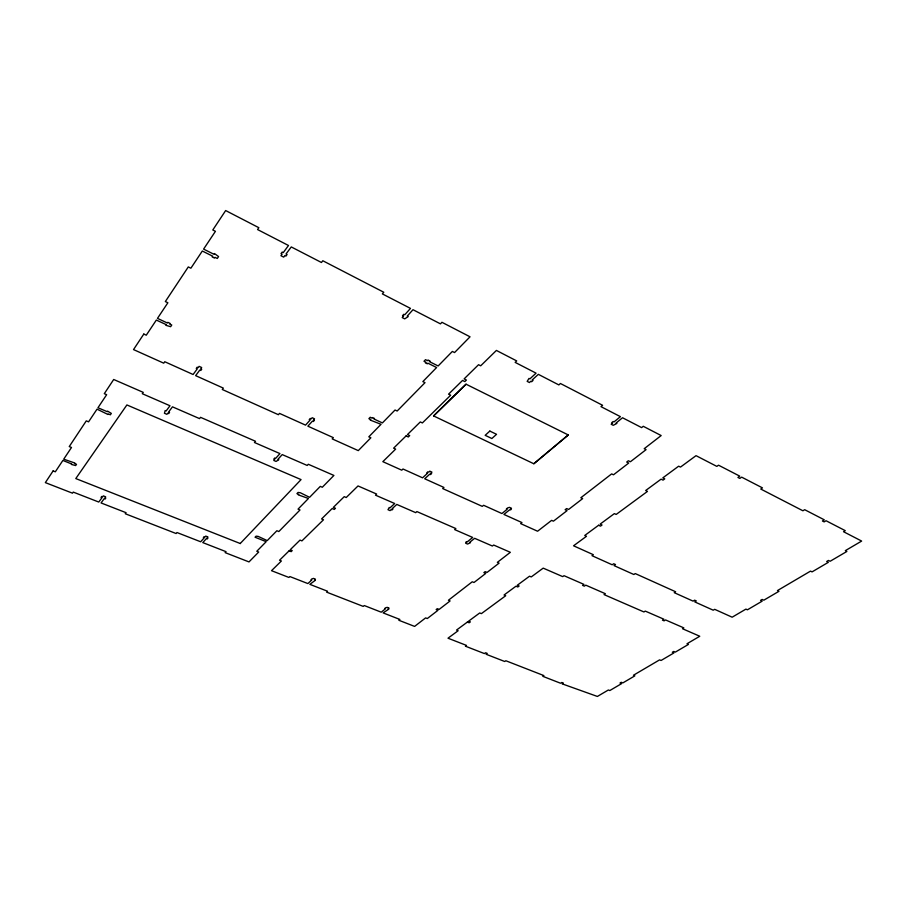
<?xml version="1.0" encoding="UTF-8"?>
<svg xmlns="http://www.w3.org/2000/svg" width="907" height="907" viewBox="0 0 907 907"><rect width="100%" height="100%" fill="white"/><g stroke="black" fill="none" stroke-linecap="round" stroke-linejoin="round"><path stroke-width="1.36" d="M240.23 543.52L301.056 479.599L126.889 404.941L75.791 478.567L240.321 543.554M466.039 384.194L433.535 415.905L533.872 463.783L568.338 434.975L466.039 384.194L433.705 415.894M533.849 463.681L568.236 434.929M53.105 470.926L45.35 482.615L72.492 493.181L73.252 492.104L98.761 502.047L101.924 497.784L101.04 497.433L101.743 496.48L102.627 496.832L103.33 495.88L105.631 496.787L104.917 497.739L105.802 498.079L105.099 499.031L104.214 498.68L101.051 502.943L126.073 512.693L125.257 513.736L176.105 533.531L176.967 532.534L200.662 541.774L204.188 537.851L203.361 537.534L204.143 536.661L204.971 536.978L205.753 536.105L207.896 536.944L207.102 537.817L207.93 538.134L207.136 539.007L206.32 538.69L202.783 542.601L226.036 551.671L225.14 552.624L248.994 561.921L258.699 552.034L256.783 551.286L266.193 541.672L255.06 537.227L256.103 536.15L258.212 536.422L267.236 540.606L276.884 530.742L278.834 531.536L300.013 509.961L298.029 509.144L308.437 498.499L298.256 494.848L298.686 494.383L296.918 493.635L298.063 492.433L300.285 492.728L309.593 497.319L320.296 486.39L322.314 487.252L333.912 475.438L308.301 464.271L307.19 465.45L282.224 454.588L277.939 459.339L278.823 459.713L276.057 461.425L273.789 460.45L274.719 459.396L273.846 459.021L274.787 457.967L275.671 458.352L279.946 453.591L254.459 442.503L255.513 441.278L200.549 417.333L199.54 418.615L172.466 406.835L168.6 412.039L169.541 412.447L168.691 413.592L167.75 413.184L166.899 414.329L164.428 413.263L165.176 410.554L166.128 410.973L169.983 405.758L142.308 393.717L143.261 392.368L113.704 379.489L104.294 393.683L106.652 394.692L97.956 407.753L107.23 411.676L107.593 411.132L111.323 413.399L110.371 414.805L108.33 413.943L107.956 414.476L97.026 409.159L88.58 421.834L86.278 420.871L69.238 446.573L71.494 447.491L63.717 459.18L74.884 463.035L74.555 463.511L76.517 464.293L75.666 465.552L71.415 464.463L71.744 463.987L62.878 460.439L55.316 471.799L53.105 470.926M143.805 334.059L133.522 349.58L163.748 363.174L164.757 361.734L193.1 374.5L197.261 368.877L196.275 368.435L197.204 367.176L198.191 367.618L199.121 366.36L201.671 367.528L200.742 368.786L201.717 369.228L200.787 370.475L199.812 370.033L195.64 375.645L223.349 388.117L222.283 389.488L278.381 414.703L279.503 413.399L305.546 425.122L310.137 420.009L309.23 419.601L310.262 418.456L311.169 418.875L312.189 417.73L314.536 418.796L313.505 419.93L314.412 420.338L313.38 421.483L312.484 421.075L307.87 426.177L333.357 437.65L332.189 438.897L358.276 450.62L370.872 437.786L368.786 436.834L381.042 424.317L370.226 420.077L370.748 419.544L368.877 418.671L370.226 417.265L372.108 418.138L372.63 417.594L374.5 418.467L373.979 419L382.403 422.923L395.033 410.021L397.153 411.018L425.009 382.663L422.843 381.598L436.607 367.528L427.877 363.185L427.299 363.798L425.349 362.834L425.939 362.222L423.988 361.258L425.508 359.671L427.458 360.635L428.047 360.034L429.997 360.997L429.408 361.61L438.149 365.963L452.355 351.44L454.566 352.551L470.03 336.803L441.936 322.291L440.462 323.867L413.002 309.706L407.254 316.078L408.218 316.566L404.715 318.879L402.22 317.597L403.479 316.203L402.515 315.704L403.774 314.298L404.737 314.797L410.486 308.403L382.357 293.902L383.774 292.247L322.813 260.751L321.452 262.497L291.272 246.931L286.011 254.005L287.077 254.55L285.92 256.103L284.855 255.57L283.71 257.123L280.955 255.717L282.1 254.164L281.045 253.62L282.202 252.055L283.256 252.6L288.505 245.502L257.554 229.539L258.846 227.702L225.662 210.549L212.794 229.981L215.435 231.319L203.599 249.108L213.995 254.289L214.494 253.552L218.576 256.568L217.283 258.461L214.993 257.327L214.505 258.053L212.215 256.919L212.703 256.193L202.318 251.024L190.889 268.2L188.293 266.93L165.346 301.555L167.874 302.757L157.467 318.38L167.387 322.994L167.829 322.348L170.017 323.368L169.575 324.003L171.763 325.023L170.629 326.69L165.822 325.307L166.253 324.661L156.344 320.069L146.276 335.193L143.805 334.059M289.106 550.832L279.526 560.254L281.397 560.991L271.51 570.684L288.914 577.453L289.866 576.557L307.881 583.575L311.759 580.004L310.999 579.709L311.861 578.915L313.482 578.405L315.455 579.188L314.593 579.981L315.341 580.276L309.843 584.346L327.586 591.262L326.611 592.135L363.242 606.398L364.251 605.547L381.257 612.191L385.35 608.846L384.636 608.563L385.543 607.815L387.176 607.35L389.035 608.075L388.128 608.824L388.842 609.107L383.117 612.905L399.874 619.447L398.842 620.263L414.612 626.408L425.621 617.894L427.288 618.551L437.968 610.309L436.142 609.583L437.321 608.665L439.158 609.391L450.099 600.944L448.398 600.264L472.275 581.772L473.998 582.498L485.744 573.428L483.862 572.634L485.166 571.625L487.048 572.419L499.088 563.122L497.342 562.374L510.346 552.306L493.646 545.028L492.399 546.025L474.644 538.305L469.747 542.295L470.495 542.624L467.581 544.064L465.631 543.214L466.708 542.341L465.949 542.012L467.785 541.456L472.683 537.443L454.645 529.597L455.858 528.566L416.88 511.582L415.689 512.648L396.79 504.428L392.119 508.725L392.924 509.065L391.892 510.017L391.087 509.666L390.067 510.618L387.981 509.711L389.239 507.478L390.033 507.818L394.704 503.521L375.487 495.165L376.643 494.054L358.027 485.948L346.225 497.512L344.241 496.662L333.345 507.376L335.465 508.271L334.286 509.428L332.166 508.532L321.566 518.951L323.504 519.756L301.929 540.889L300.013 540.119L290.172 549.789L292.224 550.606L291.158 551.649L289.106 550.832M406.064 435.927L393.604 448.171L395.645 449.112L382.833 461.663L401.767 470.177L403.003 468.998L422.571 477.819L427.571 473.205L426.755 472.842L427.866 471.81L428.694 472.184L429.805 471.152L431.947 472.128L430.825 473.148L431.641 473.522L430.53 474.554L429.714 474.18L424.703 478.771L443.942 487.444L442.684 488.567L482.286 506.367L483.578 505.278L501.922 513.543L507.16 509.258L506.389 508.918L507.557 507.954L509.496 507.353L511.503 508.26L510.335 509.212L511.095 509.564L509.156 510.165L503.918 514.439L521.956 522.568L520.641 523.611L537.579 531.23L551.626 520.357L553.417 521.185L567.079 510.63L565.118 509.723L566.637 508.544L568.598 509.462L582.657 498.612L580.831 497.75L611.647 473.896L613.495 474.803L628.71 463.058L626.692 462.048L628.392 460.745L630.399 461.754L646.079 449.645L644.197 448.704L661.18 435.553L643.267 426.301L641.623 427.605L622.531 417.753L616.102 423.002L616.907 423.41L613.268 425.304L611.171 424.238L612.576 423.081L611.772 422.662L613.177 421.506L613.994 421.925L620.422 416.664L600.978 406.642L602.588 405.282L560.424 383.502L558.848 384.919L538.339 374.342L532.148 380.022L533.021 380.464L531.661 381.722L530.788 381.28L529.427 382.527L527.171 381.371L529.019 378.412L529.892 378.865L536.071 373.162L515.153 362.381L516.707 360.918L496.401 350.431L480.699 365.804L478.545 364.716L464.112 378.899L466.425 380.056L464.86 381.575L462.547 380.43L448.557 394.171L450.677 395.214L422.379 422.934L420.292 421.948L407.447 434.566L409.692 435.598L408.297 436.959L406.064 435.927M489.837 431.086L485.166 435.315L491.855 438.523L496.548 434.317L489.837 431.086M467.388 622.066L456.516 630.082L458.148 630.728L447.99 638.199L466.515 645.421L465.427 646.192L484.383 653.573L485.562 652.757L487.274 653.414L486.084 654.242L504.723 661.498L505.823 660.75L543.905 675.602L542.771 676.316L560.56 683.232L561.784 682.472L563.383 683.096L562.159 683.855L597.384 696.451L608.359 689.989L609.799 690.556L621.544 683.663L619.98 683.039L621.284 682.268L622.848 682.903L634.877 675.84L633.426 675.25L659.604 659.865L661.067 660.477L673.901 652.949L672.302 652.269L673.731 651.43L675.33 652.11L688.47 644.401L686.984 643.766L699.773 636.249L682.472 628.721L683.844 627.893L665.557 619.934L664.094 620.841L662.416 620.116L663.89 619.209L645.274 611.103L643.936 611.953L604.039 594.595L605.354 593.7L585.763 585.162L584.346 586.149L582.555 585.378L583.972 584.391L564.018 575.696L562.714 576.614L543.202 568.133L531.253 576.931L529.552 576.194L517.307 585.23L519.133 586.001L517.806 586.988L515.981 586.205L504.043 595.015L505.721 595.718L481.379 613.631L479.724 612.962L468.59 621.17L470.37 621.885L469.168 622.78L467.388 622.066M598.597 525.255L584.732 535.481L586.478 536.286L573.553 545.799L593.348 554.71L591.988 555.685L612.202 564.778L613.699 563.735L615.513 564.551L614.016 565.594L633.857 574.505L635.251 573.575L675.658 591.772L674.241 592.668L693.061 601.126L694.615 600.173L696.304 600.933L694.751 601.885L713.231 610.196L714.671 609.323L732.153 617.202L745.905 609.119L747.425 609.81L762.175 601.148L760.531 600.389L762.163 599.425L763.819 600.185L778.954 591.307L777.424 590.593L810.518 571.127L812.06 571.886L828.34 562.329L826.662 561.49L828.476 560.435L830.154 561.263L846.877 551.456L845.324 550.662L861.65 541.071L843.51 531.706L845.256 530.652L826.039 520.731L824.157 521.888L822.4 520.992L824.282 519.824L804.668 509.689L802.933 510.788L760.746 489.032L762.458 487.875L741.665 477.139L739.829 478.408L737.924 477.433L739.761 476.152L718.525 465.189L716.836 466.391L696.032 455.665L680.488 467.094L678.674 466.175L662.802 477.887L664.763 478.862L663.04 480.132L661.09 479.157L645.659 490.528L647.462 491.413L616.17 514.439L614.39 513.6L600.139 524.121L602.044 525.006L600.502 526.139L598.597 525.255"/></g></svg>
